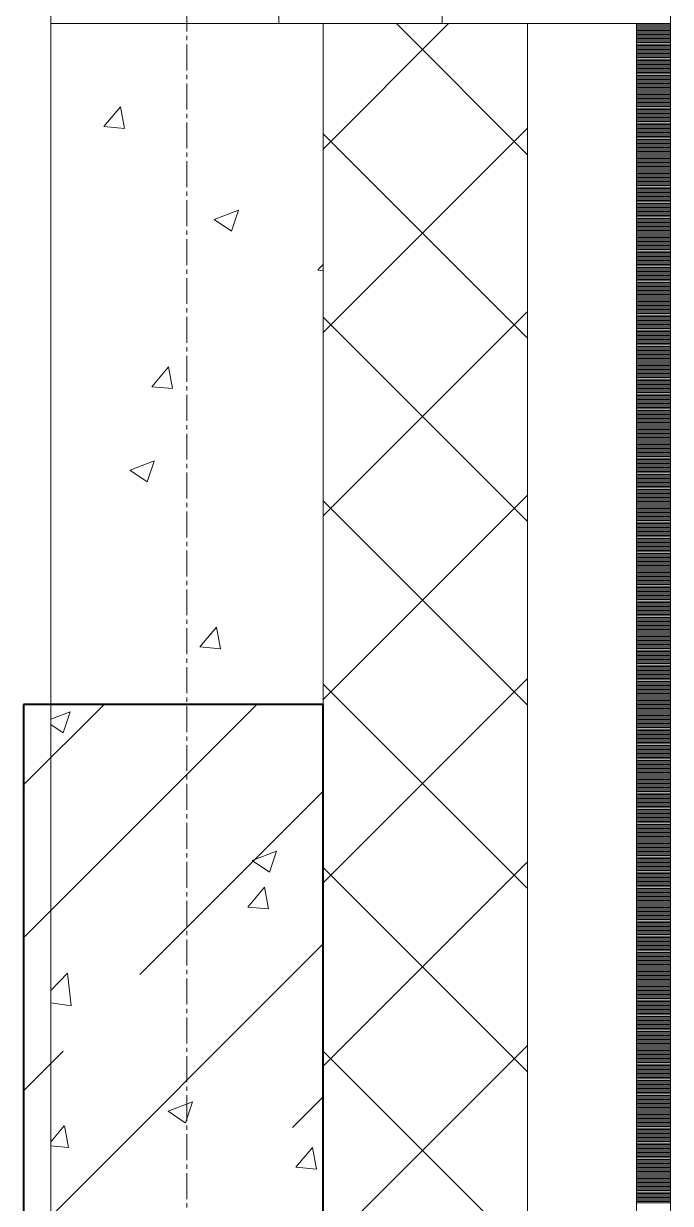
# Model space of a CAD drawing. Header units: millimetres. Extents: x -24360 to 609566, y -391049 to 148426.
# Drawn here: x 19980 to 20455, y 43134 to 44000 of the extents above; entities that cross this region are included whole.
import ezdxf

# ---------------------------------------------------------------- set-up
doc = ezdxf.new("R2010")
doc.units = ezdxf.units.MM
doc.linetypes.add('CENTER2', pattern=[28.575, 19.05, -3.175, 3.175, -3.175])
doc.linetypes.add('HIDDEN2', pattern=[4.7625, 3.175, -1.5875])
for name, color, linetype, lineweight in [('A-Wall_Материал_Газоблок_Контур', 250, 'Continuous', 0), ('АР_Колонны', 70, 'Continuous', 30), ('АР_Окна', 4, 'Continuous', 5), ('АР_Стены ЖБ', 7, 'Continuous', 30), ('АР_Стены ПЕНОблок', 52, 'Continuous', 20), ('АР_Тонкая', 254, 'Continuous', 5), ('АР_Утеплитель', 31, 'Continuous', 0), ('АР_Штриховка', 8, 'Continuous', 0)]:
    doc.layers.add(name, color=color, linetype=linetype, lineweight=lineweight)
doc.layers.add('АР_Оси_РД_100', color=7, linetype='Continuous', lineweight=0, true_color=0x525252)
doc.layers.add('РД_Оси_100', color=7, linetype='Continuous', lineweight=0, true_color=0x525252)

# ---------------------------------------------------------------- blocks, each defined once
blk = doc.blocks.new('СОШ_2200_АР_ОСИ_М100_28.05.24')
at = {"layer": 'АР_Оси_РД_100', "linetype": 'CENTER2'}
blk.add_line((20100, -6155), (20100, 139938.679), dxfattribs=at)

msp = doc.modelspace()

# ---------------------------------------------------------------- linework, layer by layer
at = {"layer": 'A-Wall_Материал_Газоблок_Контур', "color": 18, "linetype": 'Continuous', "lineweight": 0, "true_color": 0x000000}
for p, q in [((20000, 47300), (20000, 44000)), ((20455, 44000), (20455, 47300))]:
    msp.add_line(p, q, dxfattribs=at)
at = {"layer": 'АР_Колонны', "color": 18, "linetype": 'HIDDEN2', "lineweight": 25, "true_color": 0x000000}
for p, q in [((19980, 43500), (20200, 43500)), ((19980, 42300), (19980, 43500)), ((20200, 43500), (20200, 42300))]:
    msp.add_line(p, q, dxfattribs=at)
at = {"layer": 'АР_Колонны', "color": 18, "linetype": 'Continuous', "lineweight": 30, "true_color": 0x000000}
for p, q in [((20200, 43500), (19980, 43500)), ((19980, 43500), (19980, 42300)), ((20200, 42300), (20200, 43500))]:
    msp.add_line(p, q, dxfattribs=at)
at = {"layer": 'АР_Окна', "color": 18, "linetype": 'Continuous', "lineweight": 5, "true_color": 0x000000}
for p, q in [((20000, 47300), (20000, 44000)), ((20455, 47300), (20455, 44000)), ((20167.5, 44000), (20167.5, 44050)), ((20287.5, 44050), (20287.5, 44000)), ((20287.5, 44000), (20167.5, 44000))]:
    msp.add_line(p, q, dxfattribs=at)
at = {"layer": 'АР_Стены ЖБ', "color": 18, "linetype": 'Continuous', "lineweight": 40, "true_color": 0x000000}
for p, q in [((20200, 43500), (19980, 43500)), ((19980, 43500), (19980, 42300)), ((20200, 42300), (20200, 43500))]:
    msp.add_line(p, q, dxfattribs=at)
at = {"layer": 'АР_Стены ПЕНОблок', "color": 18, "linetype": 'Continuous', "lineweight": 20, "true_color": 0x000000}
for p, q in [((20200, 44000), (20000, 44000)), ((20000, 44000), (20000, 42200)), ((20200, 42200), (20200, 44000))]:
    msp.add_line(p, q, dxfattribs=at)
at = {"layer": 'АР_Тонкая', "color": 18, "linetype": 'Continuous', "lineweight": 5, "true_color": 0x000000}
for p, q in [((20430, 44000), (20350, 44000)), ((20350, 44000), (20350, 42200)), ((20430, 42200), (20430, 44000)), ((20455, 44000), (20430, 44000)), ((20430, 44000), (20430, 42200)), ((20455, 42200), (20455, 44000))]:
    msp.add_line(p, q, dxfattribs=at)
at = {"layer": 'АР_Утеплитель', "color": 18, "linetype": 'Continuous', "lineweight": 0, "true_color": 0x000000}
for p, q in [((20350, 44000), (20200, 44000)), ((20200, 44000), (20200, 42200)), ((20350, 42200), (20350, 44000))]:
    msp.add_line(p, q, dxfattribs=at)
at = {"layer": 'АР_Штриховка', "color": 18, "linetype": 'Continuous', "lineweight": 0, "true_color": 0x000000}
for p, q in [((20200, 43907.876), (20292.124, 44000)), ((20350, 43903.733), (20253.733, 44000)), ((20430, 43999), (20455, 43999)), ((20430, 43998), (20455, 43998)), ((20430, 43997), (20455, 43997)), ((20430, 43996), (20455, 43996)), ((20430, 43995), (20455, 43995)), ((20430, 43994), (20455, 43994)), ((20430, 43993), (20455, 43993)), ((20430, 43992), (20455, 43992)), ((20430, 43991), (20455, 43991)), ((20430, 43990), (20455, 43990)), ((20430, 43989), (20455, 43989)), ((20430, 43988), (20455, 43988)), ((20430, 43987), (20455, 43987)), ((20430, 43986), (20455, 43986)), ((20430, 43985), (20455, 43985)), ((20430, 43984), (20455, 43984)), ((20430, 43983), (20455, 43983)), ((20430, 43982), (20455, 43982)), ((20430, 43981), (20455, 43981)), ((20430, 43980), (20455, 43980)), ((20430, 43979), (20455, 43979)), ((20430, 43978), (20455, 43978)), ((20430, 43977), (20455, 43977)), ((20430, 43976), (20455, 43976)), ((20430, 43975), (20455, 43975)), ((20430, 43974), (20455, 43974)), ((20430, 43973), (20455, 43973)), ((20430, 43972), (20455, 43972)), ((20430, 43971), (20455, 43971)), ((20430, 43970), (20455, 43970)), ((20430, 43969), (20455, 43969)), ((20430, 43968), (20455, 43968)), ((20430, 43967), (20455, 43967)), ((20430, 43966), (20455, 43966)), ((20430, 43965), (20455, 43965)), ((20430, 43964), (20455, 43964)), ((20430, 43963), (20455, 43963)), ((20430, 43962), (20455, 43962)), ((20430, 43961), (20455, 43961)), ((20430, 43960), (20455, 43960)), ((20430, 43959), (20455, 43959)), ((20430, 43958), (20455, 43958)), ((20430, 43957), (20455, 43957)), ((20430, 43956), (20455, 43956)), ((20430, 43955), (20455, 43955)), ((20430, 43954), (20455, 43954)), ((20430, 43953), (20455, 43953)), ((20430, 43952), (20455, 43952)), ((20430, 43951), (20455, 43951)), ((20430, 43950), (20455, 43950)), ((20430, 43949), (20455, 43949)), ((20430, 43948), (20455, 43948)), ((20430, 43947), (20455, 43947)), ((20430, 43946), (20455, 43946)), ((20430, 43945), (20455, 43945)), ((20430, 43944), (20455, 43944)), ((20430, 43943), (20455, 43943)), ((20430, 43942), (20455, 43942)), ((20038.842, 43924.377), (20051.087, 43938.97)), ((20054.071, 43923.056), (20051.134, 43938.978)), ((20430, 43941), (20455, 43941)), ((20430, 43940), (20455, 43940)), ((20430, 43939), (20455, 43939)), ((20430, 43938), (20455, 43938)), ((20430, 43937), (20455, 43937)), ((20430, 43936), (20455, 43936)), ((20430, 43935), (20455, 43935)), ((20430, 43934), (20455, 43934)), ((20430, 43933), (20455, 43933)), ((20038.842, 43924.376), (20054.024, 43923.048)), ((20430, 43932), (20455, 43932)), ((20430, 43931), (20455, 43931)), ((20430, 43930), (20455, 43930)), ((20430, 43929), (20455, 43929)), ((20430, 43928), (20455, 43928)), ((20430, 43927), (20455, 43927)), ((20430, 43926), (20455, 43926)), ((20430, 43925), (20455, 43925)), ((20200, 43773.172), (20350, 43923.172)), ((20350, 43769.029), (20200, 43919.029)), ((20430, 43924), (20455, 43924)), ((20430, 43923), (20455, 43923)), ((20430, 43922), (20455, 43922)), ((20430, 43921), (20455, 43921)), ((20430, 43920), (20455, 43920)), ((20430, 43919), (20455, 43919)), ((20430, 43918), (20455, 43918)), ((20430, 43917), (20455, 43917)), ((20430, 43916), (20455, 43916)), ((20430, 43915), (20455, 43915)), ((20430, 43914), (20455, 43914)), ((20430, 43913), (20455, 43913)), ((20430, 43912), (20455, 43912)), ((20430, 43911), (20455, 43911)), ((20430, 43910), (20455, 43910)), ((20430, 43909), (20455, 43909)), ((20430, 43908), (20455, 43908)), ((20430, 43907), (20455, 43907)), ((20430, 43906), (20455, 43906)), ((20430, 43905), (20455, 43905)), ((20430, 43904), (20455, 43904)), ((20430, 43903), (20455, 43903)), ((20430, 43902), (20455, 43902)), ((20430, 43901), (20455, 43901)), ((20430, 43900), (20455, 43900)), ((20430, 43899), (20455, 43899)), ((20430, 43898), (20455, 43898)), ((20430, 43897), (20455, 43897)), ((20430, 43896), (20455, 43896)), ((20430, 43895), (20455, 43895)), ((20430, 43894), (20455, 43894)), ((20430, 43893), (20455, 43893)), ((20430, 43892), (20455, 43892)), ((20430, 43891), (20455, 43891)), ((20430, 43890), (20455, 43890)), ((20430, 43889), (20455, 43889)), ((20430, 43888), (20455, 43888)), ((20430, 43887), (20455, 43887)), ((20430, 43886), (20455, 43886)), ((20430, 43885), (20455, 43885)), ((20430, 43884), (20455, 43884)), ((20430, 43883), (20455, 43883)), ((20430, 43882), (20455, 43882)), ((20430, 43881), (20455, 43881)), ((20430, 43880), (20455, 43880)), ((20430, 43879), (20455, 43879)), ((20430, 43878), (20455, 43878)), ((20430, 43877), (20455, 43877)), ((20430, 43876), (20455, 43876)), ((20430, 43875), (20455, 43875)), ((20430, 43874), (20455, 43874)), ((20430, 43873), (20455, 43873)), ((20430, 43872), (20455, 43872)), ((20430, 43871), (20455, 43871)), ((20430, 43870), (20455, 43870)), ((20430, 43869), (20455, 43869)), ((20430, 43868), (20455, 43868)), ((20430, 43867), (20455, 43867)), ((20430, 43866), (20455, 43866)), ((20430, 43865), (20455, 43865)), ((20430, 43864), (20455, 43864)), ((20119.933, 43856.153), (20132.567, 43847.631)), ((20119.949, 43856.19), (20137.734, 43863.016)), ((20132.57, 43847.629), (20137.721, 43862.978)), ((20430, 43863), (20455, 43863)), ((20430, 43862), (20455, 43862)), ((20430, 43861), (20455, 43861)), ((20430, 43860), (20455, 43860)), ((20430, 43859), (20455, 43859)), ((20430, 43858), (20455, 43858)), ((20430, 43857), (20455, 43857)), ((20430, 43856), (20455, 43856)), ((20430, 43855), (20455, 43855)), ((20430, 43854), (20455, 43854)), ((20430, 43853), (20455, 43853)), ((20430, 43852), (20455, 43852)), ((20430, 43851), (20455, 43851)), ((20430, 43850), (20455, 43850)), ((20430, 43849), (20455, 43849)), ((20430, 43848), (20455, 43848)), ((20430, 43847), (20455, 43847)), ((20430, 43846), (20455, 43846)), ((20430, 43845), (20455, 43845)), ((20430, 43844), (20455, 43844)), ((20430, 43843), (20455, 43843)), ((20430, 43842), (20455, 43842)), ((20430, 43841), (20455, 43841)), ((20430, 43840), (20455, 43840)), ((20430, 43839), (20455, 43839)), ((20430, 43838), (20455, 43838)), ((20430, 43837), (20455, 43837)), ((20430, 43836), (20455, 43836)), ((20430, 43835), (20455, 43835)), ((20430, 43834), (20455, 43834)), ((20430, 43833), (20455, 43833)), ((20430, 43832), (20455, 43832)), ((20430, 43831), (20455, 43831)), ((20430, 43830), (20455, 43830)), ((20430, 43829), (20455, 43829)), ((20196.149, 43819.074), (20200, 43823.087)), ((20430, 43828), (20455, 43828)), ((20430, 43827), (20455, 43827)), ((20430, 43826), (20455, 43826)), ((20430, 43825), (20455, 43825)), ((20430, 43824), (20455, 43824)), ((20430, 43823), (20455, 43823)), ((20430, 43822), (20455, 43822)), ((20430, 43821), (20455, 43821)), ((20196.16, 43819.052), (20200, 43818.456)), ((20430, 43820), (20455, 43820)), ((20430, 43819), (20455, 43819)), ((20430, 43818), (20455, 43818)), ((20430, 43817), (20455, 43817)), ((20430, 43816), (20455, 43816)), ((20430, 43815), (20455, 43815)), ((20430, 43814), (20455, 43814)), ((20430, 43813), (20455, 43813)), ((20430, 43812), (20455, 43812)), ((20430, 43811), (20455, 43811)), ((20430, 43810), (20455, 43810)), ((20430, 43809), (20455, 43809)), ((20430, 43808), (20455, 43808)), ((20430, 43807), (20455, 43807)), ((20430, 43806), (20455, 43806)), ((20430, 43805), (20455, 43805)), ((20430, 43804), (20455, 43804)), ((20430, 43803), (20455, 43803)), ((20430, 43802), (20455, 43802)), ((20430, 43801), (20455, 43801)), ((20430, 43800), (20455, 43800)), ((20430, 43799), (20455, 43799)), ((20430, 43798), (20455, 43798)), ((20430, 43797), (20455, 43797)), ((20430, 43796), (20455, 43796)), ((20430, 43795), (20455, 43795)), ((20200, 43638.468), (20350, 43788.468)), ((20430, 43794), (20455, 43794)), ((20430, 43793), (20455, 43793)), ((20430, 43792), (20455, 43792)), ((20430, 43791), (20455, 43791)), ((20430, 43790), (20455, 43790)), ((20430, 43789), (20455, 43789)), ((20430, 43788), (20455, 43788)), ((20430, 43787), (20455, 43787)), ((20430, 43786), (20455, 43786)), ((20350, 43634.325), (20200, 43784.325)), ((20430, 43785), (20455, 43785)), ((20430, 43784), (20455, 43784)), ((20430, 43783), (20455, 43783)), ((20430, 43782), (20455, 43782)), ((20430, 43781), (20455, 43781)), ((20430, 43780), (20455, 43780)), ((20430, 43779), (20455, 43779)), ((20430, 43778), (20455, 43778)), ((20430, 43777), (20455, 43777)), ((20430, 43776), (20455, 43776)), ((20430, 43775), (20455, 43775)), ((20430, 43774), (20455, 43774)), ((20430, 43773), (20455, 43773)), ((20430, 43772), (20455, 43772)), ((20430, 43771), (20455, 43771)), ((20430, 43770), (20455, 43770)), ((20430, 43769), (20455, 43769)), ((20430, 43768), (20455, 43768)), ((20430, 43767), (20455, 43767)), ((20430, 43766), (20455, 43766)), ((20430, 43765), (20455, 43765)), ((20430, 43764), (20455, 43764)), ((20430, 43763), (20455, 43763)), ((20430, 43762), (20455, 43762)), ((20430, 43761), (20455, 43761)), ((20430, 43760), (20455, 43760)), ((20430, 43759), (20455, 43759)), ((20430, 43758), (20455, 43758)), ((20430, 43757), (20455, 43757)), ((20430, 43756), (20455, 43756)), ((20430, 43755), (20455, 43755)), ((20430, 43754), (20455, 43754)), ((20430, 43753), (20455, 43753)), ((20430, 43752), (20455, 43752)), ((20430, 43751), (20455, 43751)), ((20074.085, 43733.32), (20086.33, 43747.913)), ((20089.314, 43731.999), (20086.377, 43747.921)), ((20430, 43750), (20455, 43750)), ((20430, 43749), (20455, 43749)), ((20430, 43748), (20455, 43748)), ((20430, 43747), (20455, 43747)), ((20430, 43746), (20455, 43746)), ((20430, 43745), (20455, 43745)), ((20430, 43744), (20455, 43744)), ((20430, 43743), (20455, 43743)), ((20430, 43742), (20455, 43742)), ((20430, 43741), (20455, 43741)), ((20430, 43740), (20455, 43740)), ((20430, 43739), (20455, 43739)), ((20430, 43738), (20455, 43738)), ((20430, 43737), (20455, 43737)), ((20430, 43736), (20455, 43736)), ((20430, 43735), (20455, 43735)), ((20430, 43734), (20455, 43734)), ((20074.085, 43733.319), (20089.267, 43731.991)), ((20430, 43733), (20455, 43733)), ((20430, 43732), (20455, 43732)), ((20430, 43731), (20455, 43731)), ((20430, 43730), (20455, 43730)), ((20430, 43729), (20455, 43729)), ((20430, 43728), (20455, 43728)), ((20430, 43727), (20455, 43727)), ((20430, 43726), (20455, 43726)), ((20430, 43725), (20455, 43725)), ((20430, 43724), (20455, 43724)), ((20430, 43723), (20455, 43723)), ((20430, 43722), (20455, 43722)), ((20430, 43721), (20455, 43721)), ((20430, 43720), (20455, 43720)), ((20430, 43719), (20455, 43719)), ((20430, 43718), (20455, 43718)), ((20430, 43717), (20455, 43717)), ((20430, 43716), (20455, 43716)), ((20430, 43715), (20455, 43715)), ((20430, 43714), (20455, 43714)), ((20430, 43713), (20455, 43713)), ((20430, 43712), (20455, 43712)), ((20430, 43711), (20455, 43711)), ((20430, 43710), (20455, 43710)), ((20430, 43709), (20455, 43709)), ((20430, 43708), (20455, 43708)), ((20430, 43707), (20455, 43707)), ((20430, 43706), (20455, 43706)), ((20430, 43705), (20455, 43705)), ((20430, 43704), (20455, 43704)), ((20430, 43703), (20455, 43703)), ((20430, 43702), (20455, 43702)), ((20430, 43701), (20455, 43701)), ((20430, 43700), (20455, 43700)), ((20430, 43699), (20455, 43699)), ((20430, 43698), (20455, 43698)), ((20430, 43697), (20455, 43697)), ((20430, 43696), (20455, 43696)), ((20430, 43695), (20455, 43695)), ((20430, 43694), (20455, 43694)), ((20430, 43693), (20455, 43693)), ((20430, 43692), (20455, 43692)), ((20430, 43691), (20455, 43691)), ((20430, 43690), (20455, 43690)), ((20430, 43689), (20455, 43689)), ((20430, 43688), (20455, 43688)), ((20430, 43687), (20455, 43687)), ((20430, 43686), (20455, 43686)), ((20430, 43685), (20455, 43685)), ((20430, 43684), (20455, 43684)), ((20430, 43683), (20455, 43683)), ((20430, 43682), (20455, 43682)), ((20058.147, 43672.001), (20075.932, 43678.828)), ((20070.768, 43663.442), (20075.918, 43678.791)), ((20430, 43681), (20455, 43681)), ((20430, 43680), (20455, 43680)), ((20430, 43679), (20455, 43679)), ((20430, 43678), (20455, 43678)), ((20430, 43677), (20455, 43677)), ((20430, 43676), (20455, 43676)), ((20430, 43675), (20455, 43675)), ((20430, 43674), (20455, 43674)), ((20430, 43673), (20455, 43673)), ((20058.131, 43671.965), (20070.765, 43663.443)), ((20430, 43672), (20455, 43672)), ((20430, 43671), (20455, 43671)), ((20430, 43670), (20455, 43670)), ((20430, 43669), (20455, 43669)), ((20430, 43668), (20455, 43668)), ((20430, 43667), (20455, 43667)), ((20430, 43666), (20455, 43666)), ((20430, 43665), (20455, 43665)), ((20430, 43664), (20455, 43664)), ((20430, 43663), (20455, 43663)), ((20430, 43662), (20455, 43662)), ((20430, 43661), (20455, 43661)), ((20430, 43660), (20455, 43660)), ((20430, 43659), (20455, 43659)), ((20430, 43658), (20455, 43658)), ((20430, 43657), (20455, 43657)), ((20430, 43656), (20455, 43656)), ((20200, 43503.765), (20350, 43653.765)), ((20350, 43499.621), (20200, 43649.621)), ((20430, 43655), (20455, 43655)), ((20430, 43654), (20455, 43654)), ((20430, 43653), (20455, 43653)), ((20430, 43652), (20455, 43652)), ((20430, 43651), (20455, 43651)), ((20430, 43650), (20455, 43650)), ((20430, 43649), (20455, 43649)), ((20430, 43648), (20455, 43648)), ((20430, 43647), (20455, 43647)), ((20430, 43646), (20455, 43646)), ((20430, 43645), (20455, 43645)), ((20430, 43644), (20455, 43644)), ((20430, 43643), (20455, 43643)), ((20430, 43642), (20455, 43642)), ((20430, 43641), (20455, 43641)), ((20430, 43640), (20455, 43640)), ((20430, 43639), (20455, 43639)), ((20430, 43638), (20455, 43638)), ((20430, 43637), (20455, 43637)), ((20430, 43636), (20455, 43636)), ((20430, 43635), (20455, 43635)), ((20430, 43634), (20455, 43634)), ((20430, 43633), (20455, 43633)), ((20430, 43632), (20455, 43632)), ((20430, 43631), (20455, 43631)), ((20430, 43630), (20455, 43630)), ((20430, 43629), (20455, 43629)), ((20430, 43628), (20455, 43628)), ((20430, 43627), (20455, 43627)), ((20430, 43626), (20455, 43626)), ((20430, 43625), (20455, 43625)), ((20430, 43624), (20455, 43624)), ((20430, 43623), (20455, 43623)), ((20430, 43622), (20455, 43622)), ((20430, 43621), (20455, 43621)), ((20430, 43620), (20455, 43620)), ((20430, 43619), (20455, 43619)), ((20430, 43618), (20455, 43618)), ((20430, 43617), (20455, 43617)), ((20430, 43616), (20455, 43616)), ((20430, 43615), (20455, 43615)), ((20430, 43614), (20455, 43614)), ((20430, 43613), (20455, 43613)), ((20430, 43612), (20455, 43612)), ((20430, 43611), (20455, 43611)), ((20430, 43610), (20455, 43610)), ((20430, 43609), (20455, 43609)), ((20430, 43608), (20455, 43608)), ((20430, 43607), (20455, 43607)), ((20430, 43606), (20455, 43606)), ((20430, 43605), (20455, 43605)), ((20430, 43604), (20455, 43604)), ((20430, 43603), (20455, 43603)), ((20430, 43602), (20455, 43602)), ((20430, 43601), (20455, 43601)), ((20430, 43600), (20455, 43600)), ((20430, 43599), (20455, 43599)), ((20430, 43598), (20455, 43598)), ((20430, 43597), (20455, 43597)), ((20430, 43596), (20455, 43596)), ((20430, 43595), (20455, 43595)), ((20430, 43594), (20455, 43594)), ((20430, 43593), (20455, 43593)), ((20430, 43592), (20455, 43592)), ((20430, 43591), (20455, 43591)), ((20430, 43590), (20455, 43590)), ((20430, 43589), (20455, 43589)), ((20430, 43588), (20455, 43588)), ((20430, 43587), (20455, 43587)), ((20430, 43586), (20455, 43586)), ((20430, 43585), (20455, 43585)), ((20430, 43584), (20455, 43584)), ((20430, 43583), (20455, 43583)), ((20430, 43582), (20455, 43582)), ((20430, 43581), (20455, 43581)), ((20430, 43580), (20455, 43580)), ((20430, 43579), (20455, 43579)), ((20430, 43578), (20455, 43578)), ((20430, 43577), (20455, 43577)), ((20430, 43576), (20455, 43576)), ((20430, 43575), (20455, 43575)), ((20430, 43574), (20455, 43574)), ((20430, 43573), (20455, 43573)), ((20430, 43572), (20455, 43572)), ((20430, 43571), (20455, 43571)), ((20430, 43570), (20455, 43570)), ((20430, 43569), (20455, 43569)), ((20430, 43568), (20455, 43568)), ((20430, 43567), (20455, 43567)), ((20430, 43566), (20455, 43566)), ((20430, 43565), (20455, 43565)), ((20430, 43564), (20455, 43564)), ((20430, 43563), (20455, 43563)), ((20430, 43562), (20455, 43562)), ((20430, 43561), (20455, 43561)), ((20109.328, 43542.263), (20121.574, 43556.856)), ((20124.557, 43540.942), (20121.62, 43556.864)), ((20430, 43560), (20455, 43560)), ((20430, 43559), (20455, 43559)), ((20430, 43558), (20455, 43558)), ((20430, 43557), (20455, 43557)), ((20430, 43556), (20455, 43556)), ((20430, 43555), (20455, 43555)), ((20430, 43554), (20455, 43554)), ((20430, 43553), (20455, 43553)), ((20430, 43552), (20455, 43552)), ((20430, 43551), (20455, 43551)), ((20430, 43550), (20455, 43550)), ((20430, 43549), (20455, 43549)), ((20430, 43548), (20455, 43548)), ((20430, 43547), (20455, 43547)), ((20430, 43546), (20455, 43546)), ((20430, 43545), (20455, 43545)), ((20430, 43544), (20455, 43544)), ((20430, 43543), (20455, 43543)), ((20109.328, 43542.262), (20124.51, 43540.934)), ((20430, 43542), (20455, 43542)), ((20430, 43541), (20455, 43541)), ((20430, 43540), (20455, 43540)), ((20430, 43539), (20455, 43539)), ((20430, 43538), (20455, 43538)), ((20430, 43537), (20455, 43537)), ((20430, 43536), (20455, 43536)), ((20430, 43535), (20455, 43535)), ((20430, 43534), (20455, 43534)), ((20430, 43533), (20455, 43533)), ((20430, 43532), (20455, 43532)), ((20430, 43531), (20455, 43531)), ((20430, 43530), (20455, 43530)), ((20430, 43529), (20455, 43529)), ((20430, 43528), (20455, 43528)), ((20430, 43527), (20455, 43527)), ((20430, 43526), (20455, 43526)), ((20200, 43369.061), (20350, 43519.061)), ((20430, 43525), (20455, 43525)), ((20430, 43524), (20455, 43524)), ((20430, 43523), (20455, 43523)), ((20430, 43522), (20455, 43522)), ((20430, 43521), (20455, 43521)), ((20430, 43520), (20455, 43520)), ((20430, 43519), (20455, 43519)), ((20430, 43518), (20455, 43518)), ((20430, 43517), (20455, 43517)), ((20350, 43364.917), (20200, 43514.917)), ((20430, 43516), (20455, 43516)), ((20430, 43515), (20455, 43515)), ((20430, 43514), (20455, 43514)), ((20430, 43513), (20455, 43513)), ((20430, 43512), (20455, 43512)), ((20430, 43511), (20455, 43511)), ((20430, 43510), (20455, 43510)), ((20430, 43509), (20455, 43509)), ((20430, 43508), (20455, 43508)), ((20430, 43507), (20455, 43507)), ((20430, 43506), (20455, 43506)), ((20430, 43505), (20455, 43505)), ((20430, 43504), (20455, 43504)), ((20430, 43503), (20455, 43503)), ((20430, 43502), (20455, 43502)), ((20430, 43501), (20455, 43501)), ((20430, 43500), (20455, 43500)), ((20000, 43489.216), (20014.13, 43494.64)), ((20008.966, 43479.254), (20014.116, 43494.603)), ((20430, 43499), (20455, 43499)), ((20430, 43498), (20455, 43498)), ((20430, 43497), (20455, 43497)), ((20430, 43496), (20455, 43496)), ((20430, 43495), (20455, 43495)), ((20430, 43494), (20455, 43494)), ((20430, 43493), (20455, 43493)), ((20430, 43492), (20455, 43492)), ((20430, 43491), (20455, 43491)), ((20000, 43485.3), (20008.963, 43479.255)), ((20430, 43490), (20455, 43490)), ((20430, 43489), (20455, 43489)), ((20430, 43488), (20455, 43488)), ((20430, 43487), (20455, 43487)), ((20430, 43486), (20455, 43486)), ((20430, 43485), (20455, 43485)), ((20430, 43484), (20455, 43484)), ((20430, 43483), (20455, 43483)), ((20430, 43482), (20455, 43482)), ((20430, 43481), (20455, 43481)), ((20430, 43480), (20455, 43480)), ((20430, 43479), (20455, 43479)), ((20430, 43478), (20455, 43478)), ((20430, 43477), (20455, 43477)), ((20430, 43476), (20455, 43476)), ((20430, 43475), (20455, 43475)), ((20430, 43474), (20455, 43474)), ((20430, 43473), (20455, 43473)), ((20430, 43472), (20455, 43472)), ((20430, 43471), (20455, 43471)), ((20430, 43470), (20455, 43470)), ((20430, 43469), (20455, 43469)), ((20430, 43468), (20455, 43468)), ((20430, 43467), (20455, 43467)), ((20430, 43466), (20455, 43466)), ((20430, 43465), (20455, 43465)), ((20430, 43464), (20455, 43464)), ((20430, 43463), (20455, 43463)), ((20430, 43462), (20455, 43462)), ((20430, 43461), (20455, 43461)), ((20430, 43460), (20455, 43460)), ((20430, 43459), (20455, 43459)), ((20430, 43458), (20455, 43458)), ((20430, 43457), (20455, 43457)), ((20430, 43456), (20455, 43456)), ((20430, 43455), (20455, 43455)), ((20430, 43454), (20455, 43454)), ((20430, 43453), (20455, 43453)), ((20430, 43452), (20455, 43452)), ((20430, 43451), (20455, 43451)), ((20430, 43450), (20455, 43450)), ((20430, 43449), (20455, 43449)), ((20430, 43448), (20455, 43448)), ((20430, 43447), (20455, 43447)), ((20430, 43446), (20455, 43446)), ((20430, 43445), (20455, 43445)), ((20430, 43444), (20455, 43444)), ((20430, 43443), (20455, 43443)), ((20430, 43442), (20455, 43442)), ((20430, 43441), (20455, 43441)), ((20430, 43440), (20455, 43440)), ((20430, 43439), (20455, 43439)), ((20430, 43438), (20455, 43438)), ((20430, 43437), (20455, 43437)), ((20430, 43436), (20455, 43436)), ((20430, 43435), (20455, 43435)), ((20430, 43434), (20455, 43434)), ((20430, 43433), (20455, 43433)), ((20430, 43432), (20455, 43432)), ((20430, 43431), (20455, 43431)), ((20430, 43430), (20455, 43430)), ((20430, 43429), (20455, 43429)), ((20430, 43428), (20455, 43428)), ((20430, 43427), (20455, 43427)), ((20430, 43426), (20455, 43426)), ((20430, 43425), (20455, 43425)), ((20430, 43424), (20455, 43424)), ((20430, 43423), (20455, 43423)), ((20430, 43422), (20455, 43422)), ((20430, 43421), (20455, 43421)), ((20430, 43420), (20455, 43420)), ((20430, 43419), (20455, 43419)), ((20430, 43418), (20455, 43418)), ((20430, 43417), (20455, 43417)), ((20430, 43416), (20455, 43416)), ((20430, 43415), (20455, 43415)), ((20430, 43414), (20455, 43414)), ((20430, 43413), (20455, 43413)), ((20430, 43412), (20455, 43412)), ((20430, 43411), (20455, 43411)), ((20430, 43410), (20455, 43410)), ((20430, 43409), (20455, 43409)), ((20430, 43408), (20455, 43408)), ((20430, 43407), (20455, 43407)), ((20430, 43406), (20455, 43406)), ((20430, 43405), (20455, 43405)), ((20430, 43404), (20455, 43404)), ((20430, 43403), (20455, 43403)), ((20430, 43402), (20455, 43402)), ((20430, 43401), (20455, 43401)), ((20430, 43400), (20455, 43400)), ((20430, 43399), (20455, 43399)), ((20430, 43398), (20455, 43398)), ((20430, 43397), (20455, 43397)), ((20430, 43396), (20455, 43396)), ((20147.959, 43385.548), (20165.744, 43392.375)), ((20160.581, 43376.988), (20165.731, 43392.337)), ((20430, 43395), (20455, 43395)), ((20430, 43394), (20455, 43394)), ((20430, 43393), (20455, 43393)), ((20430, 43392), (20455, 43392)), ((20430, 43391), (20455, 43391)), ((20430, 43390), (20455, 43390)), ((20430, 43389), (20455, 43389)), ((20430, 43388), (20455, 43388)), ((20430, 43387), (20455, 43387)), ((20147.943, 43385.512), (20160.577, 43376.989)), ((20200, 43234.357), (20350, 43384.357)), ((20350, 43230.213), (20200, 43380.213)), ((20430, 43386), (20455, 43386)), ((20430, 43385), (20455, 43385)), ((20430, 43384), (20455, 43384)), ((20430, 43383), (20455, 43383)), ((20430, 43382), (20455, 43382)), ((20430, 43381), (20455, 43381)), ((20430, 43380), (20455, 43380)), ((20430, 43379), (20455, 43379)), ((20430, 43378), (20455, 43378)), ((20430, 43377), (20455, 43377)), ((20430, 43376), (20455, 43376)), ((20430, 43375), (20455, 43375)), ((20430, 43374), (20455, 43374)), ((20430, 43373), (20455, 43373)), ((20430, 43372), (20455, 43372)), ((20430, 43371), (20455, 43371)), ((20430, 43370), (20455, 43370)), ((20144.572, 43351.206), (20156.817, 43365.8)), ((20159.8, 43349.885), (20156.863, 43365.807)), ((20430, 43369), (20455, 43369)), ((20430, 43368), (20455, 43368)), ((20430, 43367), (20455, 43367)), ((20430, 43366), (20455, 43366)), ((20430, 43365), (20455, 43365)), ((20430, 43364), (20455, 43364)), ((20430, 43363), (20455, 43363)), ((20430, 43362), (20455, 43362)), ((20430, 43361), (20455, 43361)), ((20430, 43360), (20455, 43360)), ((20430, 43359), (20455, 43359)), ((20430, 43358), (20455, 43358)), ((20430, 43357), (20455, 43357)), ((20430, 43356), (20455, 43356)), ((20430, 43355), (20455, 43355)), ((20430, 43354), (20455, 43354)), ((20430, 43353), (20455, 43353)), ((20144.572, 43351.205), (20159.754, 43349.877)), ((20430, 43352), (20455, 43352)), ((20430, 43351), (20455, 43351)), ((20430, 43350), (20455, 43350)), ((20430, 43349), (20455, 43349)), ((20430, 43348), (20455, 43348)), ((20430, 43347), (20455, 43347)), ((20430, 43346), (20455, 43346)), ((20430, 43345), (20455, 43345)), ((20430, 43344), (20455, 43344)), ((20430, 43343), (20455, 43343)), ((20430, 43342), (20455, 43342)), ((20430, 43341), (20455, 43341)), ((20430, 43340), (20455, 43340)), ((20430, 43339), (20455, 43339)), ((20430, 43338), (20455, 43338)), ((20430, 43337), (20455, 43337)), ((20430, 43336), (20455, 43336)), ((20430, 43335), (20455, 43335)), ((20430, 43334), (20455, 43334)), ((20430, 43333), (20455, 43333)), ((20430, 43332), (20455, 43332)), ((20430, 43331), (20455, 43331)), ((20430, 43330), (20455, 43330)), ((20430, 43329), (20455, 43329)), ((20430, 43328), (20455, 43328)), ((20430, 43327), (20455, 43327)), ((20430, 43326), (20455, 43326)), ((20430, 43325), (20455, 43325)), ((20430, 43324), (20455, 43324)), ((20430, 43323), (20455, 43323)), ((20430, 43322), (20455, 43322)), ((20430, 43321), (20455, 43321)), ((20430, 43320), (20455, 43320)), ((20430, 43319), (20455, 43319)), ((20430, 43318), (20455, 43318)), ((20430, 43317), (20455, 43317)), ((20430, 43316), (20455, 43316)), ((20430, 43315), (20455, 43315)), ((20430, 43314), (20455, 43314)), ((20430, 43313), (20455, 43313)), ((20430, 43312), (20455, 43312)), ((20430, 43311), (20455, 43311)), ((20430, 43310), (20455, 43310)), ((20000, 43290.079), (20012.204, 43302.798)), ((20015.024, 43278.677), (20012.218, 43302.799)), ((20430, 43309), (20455, 43309)), ((20430, 43308), (20455, 43308)), ((20430, 43307), (20455, 43307)), ((20430, 43306), (20455, 43306)), ((20430, 43305), (20455, 43305)), ((20430, 43304), (20455, 43304)), ((20430, 43303), (20455, 43303)), ((20430, 43302), (20455, 43302)), ((20430, 43301), (20455, 43301)), ((20430, 43300), (20455, 43300)), ((20430, 43299), (20455, 43299)), ((20430, 43298), (20455, 43298)), ((20430, 43297), (20455, 43297)), ((20430, 43296), (20455, 43296)), ((20430, 43295), (20455, 43295)), ((20430, 43294), (20455, 43294)), ((20430, 43293), (20455, 43293)), ((20430, 43292), (20455, 43292)), ((20430, 43291), (20455, 43291)), ((20430, 43290), (20455, 43290)), ((20430, 43289), (20455, 43289)), ((20430, 43288), (20455, 43288)), ((20430, 43287), (20455, 43287)), ((20430, 43286), (20455, 43286)), ((20430, 43285), (20455, 43285)), ((20430, 43284), (20455, 43284)), ((20000, 43280.983), (20015.02, 43278.654)), ((20430, 43283), (20455, 43283)), ((20430, 43282), (20455, 43282)), ((20430, 43281), (20455, 43281)), ((20430, 43280), (20455, 43280)), ((20430, 43279), (20455, 43279)), ((20430, 43278), (20455, 43278)), ((20430, 43277), (20455, 43277)), ((20430, 43276), (20455, 43276)), ((20430, 43275), (20455, 43275)), ((20430, 43274), (20455, 43274)), ((20430, 43273), (20455, 43273)), ((20430, 43272), (20455, 43272)), ((20430, 43271), (20455, 43271)), ((20430, 43270), (20455, 43270)), ((20430, 43269), (20455, 43269)), ((20430, 43268), (20455, 43268)), ((20430, 43267), (20455, 43267)), ((20430, 43266), (20455, 43266)), ((20430, 43265), (20455, 43265)), ((20430, 43264), (20455, 43264)), ((20430, 43263), (20455, 43263)), ((20430, 43262), (20455, 43262)), ((20430, 43261), (20455, 43261)), ((20430, 43260), (20455, 43260)), ((20430, 43259), (20455, 43259)), ((20430, 43258), (20455, 43258)), ((20200, 43099.653), (20350, 43249.653)), ((20430, 43257), (20455, 43257)), ((20430, 43256), (20455, 43256)), ((20430, 43255), (20455, 43255)), ((20430, 43254), (20455, 43254)), ((20430, 43253), (20455, 43253)), ((20430, 43252), (20455, 43252)), ((20430, 43251), (20455, 43251)), ((20430, 43250), (20455, 43250)), ((20430, 43249), (20455, 43249)), ((20350, 43095.509), (20200, 43245.509)), ((20430, 43248), (20455, 43248)), ((20430, 43247), (20455, 43247)), ((20430, 43246), (20455, 43246)), ((20430, 43245), (20455, 43245)), ((20430, 43244), (20455, 43244)), ((20430, 43243), (20455, 43243)), ((20430, 43242), (20455, 43242)), ((20430, 43241), (20455, 43241)), ((20430, 43240), (20455, 43240)), ((20430, 43239), (20455, 43239)), ((20430, 43238), (20455, 43238)), ((20430, 43237), (20455, 43237)), ((20430, 43236), (20455, 43236)), ((20430, 43235), (20455, 43235)), ((20430, 43234), (20455, 43234)), ((20430, 43233), (20455, 43233)), ((20430, 43232), (20455, 43232)), ((20430, 43231), (20455, 43231)), ((20430, 43230), (20455, 43230)), ((20430, 43229), (20455, 43229)), ((20430, 43228), (20455, 43228)), ((20430, 43227), (20455, 43227)), ((20430, 43226), (20455, 43226)), ((20430, 43225), (20455, 43225)), ((20430, 43224), (20455, 43224)), ((20430, 43223), (20455, 43223)), ((20430, 43222), (20455, 43222)), ((20430, 43221), (20455, 43221)), ((20430, 43220), (20455, 43220)), ((20430, 43219), (20455, 43219)), ((20430, 43218), (20455, 43218)), ((20430, 43217), (20455, 43217)), ((20430, 43216), (20455, 43216)), ((20430, 43215), (20455, 43215)), ((20430, 43214), (20455, 43214)), ((20086.157, 43201.36), (20103.942, 43208.187)), ((20098.779, 43192.8), (20103.929, 43208.149)), ((20430, 43213), (20455, 43213)), ((20430, 43212), (20455, 43212)), ((20430, 43211), (20455, 43211)), ((20430, 43210), (20455, 43210)), ((20430, 43209), (20455, 43209)), ((20430, 43208), (20455, 43208)), ((20430, 43207), (20455, 43207)), ((20430, 43206), (20455, 43206)), ((20086.141, 43201.324), (20098.775, 43192.801)), ((20430, 43205), (20455, 43205)), ((20430, 43204), (20455, 43204)), ((20430, 43203), (20455, 43203)), ((20430, 43202), (20455, 43202)), ((20430, 43201), (20455, 43201)), ((20430, 43200), (20455, 43200)), ((20430, 43199), (20455, 43199)), ((20430, 43198), (20455, 43198)), ((20430, 43197), (20455, 43197)), ((20000, 43178.912), (20009.876, 43190.682)), ((20012.859, 43174.768), (20009.922, 43190.689)), ((20430, 43196), (20455, 43196)), ((20430, 43195), (20455, 43195)), ((20430, 43194), (20455, 43194)), ((20430, 43193), (20455, 43193)), ((20430, 43192), (20455, 43192)), ((20430, 43191), (20455, 43191)), ((20430, 43190), (20455, 43190)), ((20430, 43189), (20455, 43189)), ((20430, 43188), (20455, 43188)), ((20430, 43187), (20455, 43187)), ((20430, 43186), (20455, 43186)), ((20430, 43185), (20455, 43185)), ((20430, 43184), (20455, 43184)), ((20430, 43183), (20455, 43183)), ((20430, 43182), (20455, 43182)), ((20430, 43181), (20455, 43181)), ((20430, 43180), (20455, 43180)), ((20000, 43175.88), (20012.813, 43174.759)), ((20179.815, 43160.15), (20192.06, 43174.743)), ((20195.043, 43158.829), (20192.106, 43174.75)), ((20430, 43179), (20455, 43179)), ((20430, 43178), (20455, 43178)), ((20430, 43177), (20455, 43177)), ((20430, 43176), (20455, 43176)), ((20430, 43175), (20455, 43175)), ((20430, 43174), (20455, 43174)), ((20430, 43173), (20455, 43173)), ((20430, 43172), (20455, 43172)), ((20430, 43171), (20455, 43171)), ((20430, 43170), (20455, 43170)), ((20430, 43169), (20455, 43169)), ((20430, 43168), (20455, 43168)), ((20430, 43167), (20455, 43167)), ((20430, 43166), (20455, 43166)), ((20430, 43165), (20455, 43165)), ((20430, 43164), (20455, 43164)), ((20430, 43163), (20455, 43163)), ((20430, 43162), (20455, 43162)), ((20179.815, 43160.148), (20194.997, 43158.82)), ((20430, 43161), (20455, 43161)), ((20430, 43160), (20455, 43160)), ((20430, 43159), (20455, 43159)), ((20430, 43158), (20455, 43158)), ((20430, 43157), (20455, 43157)), ((20430, 43156), (20455, 43156)), ((20430, 43155), (20455, 43155)), ((20430, 43154), (20455, 43154)), ((20430, 43153), (20455, 43153)), ((20430, 43152), (20455, 43152)), ((20430, 43151), (20455, 43151)), ((20430, 43150), (20455, 43150)), ((20430, 43149), (20455, 43149)), ((20430, 43148), (20455, 43148)), ((20430, 43147), (20455, 43147)), ((20430, 43146), (20455, 43146)), ((20430, 43145), (20455, 43145)), ((20430, 43144), (20455, 43144)), ((20430, 43143), (20455, 43143)), ((20430, 43142), (20455, 43142)), ((20430, 43141), (20455, 43141)), ((20430, 43140), (20455, 43140)), ((20430, 43139), (20455, 43139)), ((20430, 43138), (20455, 43138)), ((20430, 43137), (20455, 43137)), ((20430, 43136), (20455, 43136)), ((20430, 43135), (20455, 43135)), ((20430, 43134), (20455, 43134))]:
    msp.add_line(p, q, dxfattribs=at)
at = {"layer": 'АР_Штриховка', "color": 18, "linetype": 'Continuous', "lineweight": 5, "true_color": 0x000000}
for p, q in [((19980, 43328.666), (20151.334, 43500)), ((19980, 43440.919), (20039.081, 43500)), ((20065.26, 43301.672), (20200, 43436.413)), ((19980, 43104.16), (20200, 43324.16)), ((19980, 43216.413), (20009.133, 43245.546)), ((20177.513, 43189.419), (20200, 43211.906))]:
    msp.add_line(p, q, dxfattribs=at)

# ---------------------------------------------------------------- block references
at = {"layer": 'РД_Оси_100'}
msp.add_blockref('СОШ_2200_АР_ОСИ_М100_28.05.24', (0, 0), dxfattribs=at)

doc.saveas('drawing.dxf')
